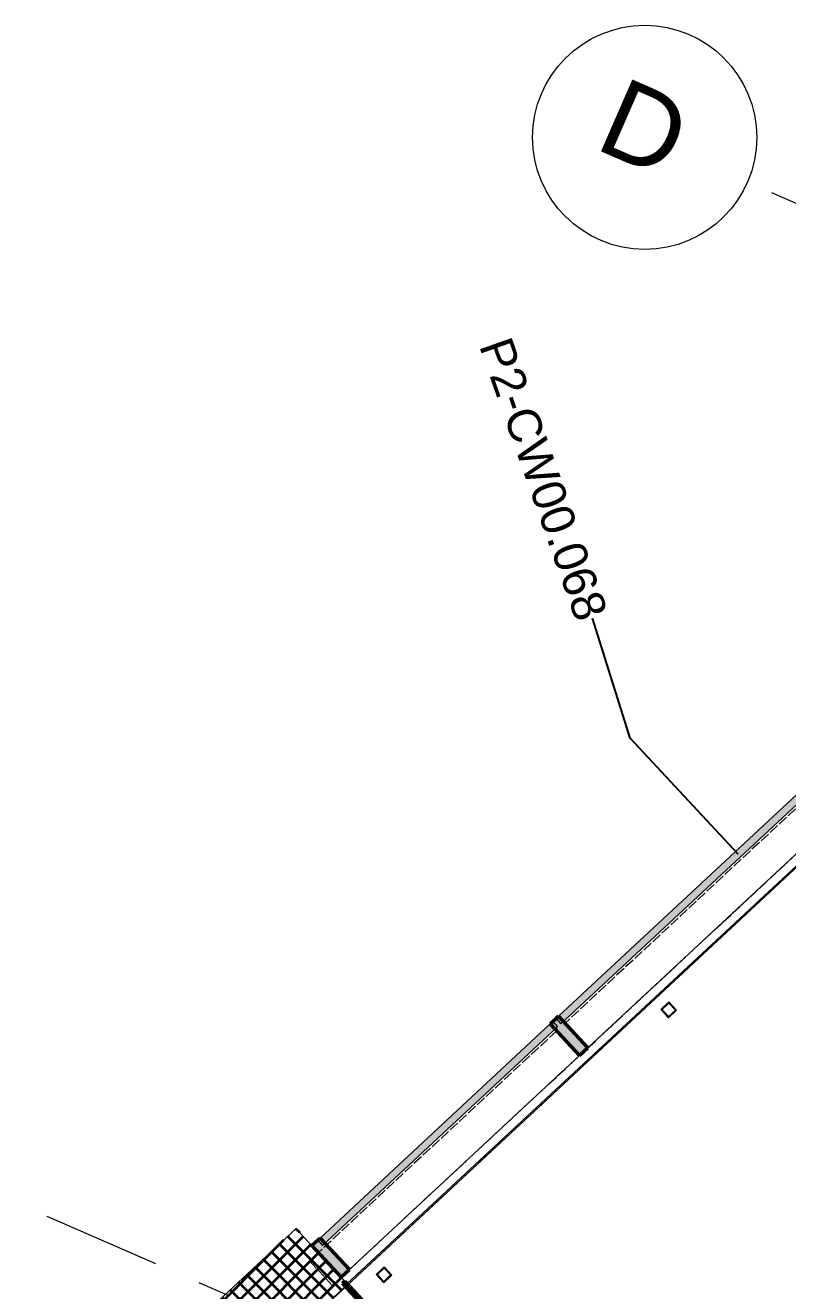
# Model space of a CAD drawing. Header units: millimetres. Extents: x -50172 to 258853, y -59787 to 25069.
# Drawn here: x 164136 to 167537, y -4132 to 1514 of the extents above; entities that cross this region are included whole.
import ezdxf
from ezdxf.enums import TextEntityAlignment as Align

# ---------------------------------------------------------------- set-up
doc = ezdxf.new("R2010")
doc.units = ezdxf.units.MM
doc.header["$MEASUREMENT"] = 0
doc.linetypes.add('Double Dashed', pattern=[1093.611073, 529.166651, -211.666656, 141.111112, -211.666656])
doc.linetypes.add('Hidden Line', pattern=[55, 45, -10])
for name, color, linetype in [('A-15-MG_Structural_Grid', 7, 'Continuous'), ('A-25-M_Wall_Int', 7, 'Continuous'), ('COLUMN.IFC Import', 7, 'Continuous'), ('New_A-15-MG_Structural_Grid_Phase_2', 7, 'Continuous'), ('New_A-20-M_Floor_Slab', 7, 'Continuous'), ('New_A-25-M_Curtain_Wall', 7, 'Continuous'), ('New_A-25-M_Wall_Ext', 7, 'Continuous'), ('New_A-35-M_FFE-Zone', 7, 'Continuous')]:
    doc.layers.add(name, color=color, linetype=linetype)
for name, color, linetype, lineweight, true_color in [('A-15-MG_Structural_Grid_Pen_No__163', 7, 'Continuous', 0, 0x750077), ('A-25-M_Curtain_Wall_Pen_No__46', 7, 'Continuous', 35, 0x444444), ('A-25-M_Wall_Int_Pen_No__107', 7, 'Continuous', 15, 0xa6a6a6), ('A-25-M_Wall_Int_Pen_No__27', 7, 'Continuous', 50, 0x2a2a2a), ('New_A-15-MG_Structural_Grid_Phase_2_Pen_No__222', 7, 'Continuous', 13, 0x65af33), ('New_A-25-M_Curtain_Wall_Pen_No__27', 7, 'Continuous', 50, 0x2a2a2a), ('New_A-35-M_FFE-Zone_Pen_No__74', 7, 'Continuous', 20, 0x606060)]:
    doc.layers.add(name, color=color, linetype=linetype, lineweight=lineweight, true_color=true_color)
for name, color, linetype, lineweight in [('A-25-M_Curtain_Wall_Pen_No__85', 8, 'Continuous', 20), ('COLUMN.IFC Import_Pen_No__2', 8, 'Continuous', 15), ('New_A-20-M_Floor_Slab_Pen_No__89', 8, 'Continuous', 20), ('New_A-25-M_Curtain_Wall_Pen_No__1', 7, 'Continuous', 13), ('New_A-25-M_Curtain_Wall_Pen_No__155', 5, 'Continuous', 35), ('New_A-25-M_Curtain_Wall_Pen_No__87', 8, 'Continuous', 20), ('New_A-25-M_Wall_Ext_Pen_No__1', 7, 'Continuous', 13), ('New_A-25-M_Wall_Ext_Pen_No__155', 5, 'Continuous', 35), ('New_ArchiCAD Zone Stamps_Pen_No__9', 7, 'Continuous', 13)]:
    doc.layers.add(name, color=color, linetype=linetype, lineweight=lineweight)
doc.styles.add('GENERATED_STYLE_1', font='')
doc.styles.add('GENERATED_STYLE_3', font='')
doc.styles.add('GENERATED_STYLE_4', font='')
doc.styles.get('GENERATED_STYLE_1').set_extended_font_data('Arial', bold=True)
doc.styles.get('GENERATED_STYLE_3').set_extended_font_data('Arial')
doc.styles.get('GENERATED_STYLE_4').set_extended_font_data('Swis721 BT')
doc.dimstyles.new('GENERATED_STYLE__1', dxfattribs={"dimtxt": 0.18, "dimasz": 273.6, "dimexe": 0.18, "dimexo": 0.0625, "dimgap": 0.09, "dimtad": 0, "dimtih": 1, "dimtoh": 1, "dimdec": 4, "dimzin": 0, "dimdsep": 46, "dimcen": 0.09, "dimadec": 0, "dimazin": 0, "dimtfac": 1, "dimtdec": 4, "dimtmove": 0, "dimatfit": 3, "dimldrblk": 'ARROWHEAD_5', "dimfxl": 1, "dimtolj": 1, "dimtzin": 0, "dimarcsym": 0})

# ---------------------------------------------------------------- blocks, each defined once
blk = doc.blocks.new('Fabrication Lab B_INB 1104_22_3', base_point=(165972.3, -8487.4))
at = {"layer": 'New_A-35-M_FFE-Zone_Pen_No__74', "linetype": 'Continuous'}
for p, q in [((169364.5, -571.1), (165572.1, -4100.2)), ((165572.1, -4100.2), (165756.9, -4298.7))]:
    blk.add_line(p, q, dxfattribs=at)
at = {"layer": 'New_ArchiCAD Zone Stamps_Pen_No__9'}
for tag, height, style, p in [('ROOM_NAME', 250, 'GENERATED_STYLE_1', (165104.6, -6912.5)), ('zoneNameLine2', 250, 'GENERATED_STYLE_1', (164916.1, -7344.7)), ('ROOM_NUMBER', 200, 'GENERATED_STYLE_3', (164727.7, -7765.4)), ('measuredAreaCode', 200, 'GENERATED_STYLE_3', (164570.7, -8125.5)), ('DUMMY_649', 200, 'GENERATED_STYLE_3', (164878.1, -8259.5)), ('DUMMY_650', 200, 'GENERATED_STYLE_3', (165367.4, -8472.9)), ('DUMMY_651', 133.3, 'GENERATED_STYLE_3', (165646.7, -8579.4))]:
    blk.add_attdef(tag, text='', height=height, rotation=336.4404, dxfattribs=dict(at, style=style)).set_placement(p, align=Align.TOP_LEFT)
blk = doc.blocks.new('Slab_4_3', base_point=(147232.5, -27554.7))
at = {"layer": 'New_A-20-M_Floor_Slab_Pen_No__89', "linetype": 'Continuous', "flags": 128}
blk.add_lwpolyline([(187966.5, -30364.3), (179548.2, -26693.5), (187500.1, -8457.3), (178544.8, -4552.4), (174604.1, -2834.1), (174736.9, -2529.5), (169651.4, -312), (165550.4, -4128.2), (165550.4, -4128.2), (157825.2, -11317.1)], dxfattribs=at)
blk = doc.blocks.new('Curtain Wall_18_3', base_point=(168558.7, 0))
at = {"layer": 'New_A-25-M_Curtain_Wall_Pen_No__155', "linetype": 'Continuous', "lineweight": 0, "true_color": 0x00003f}
for points in [[(169145.7, -502.9), (169123.9, -479.4), (166503.6, -2917.8), (166525.4, -2941.2)], [(166510.8, -2954.8), (166489, -2931.4), (165440.4, -3907.2), (165462.2, -3930.7)]]:
    blk.add_hatch(color=178, dxfattribs=at).paths.add_polyline_path(points)
at = {"layer": 'New_A-25-M_Curtain_Wall_Pen_No__155', "linetype": 'Continuous'}
for points in [[(169243.7, -630.2), (169280.3, -596.2), (169149.5, -455.6), (169112.9, -489.7)], [(166608.8, -3082.2), (166645.4, -3048.1), (166514.6, -2907.6), (166478, -2941.6)], [(165582.1, -4037.6), (165451.3, -3897), (165414.7, -3931.1), (165545.5, -4071.6)]]:
    blk.add_hatch(color=256, dxfattribs=at).paths.add_polyline_path(points)
at = {"layer": 'New_A-25-M_Curtain_Wall_Pen_No__1', "linetype": 'Continuous'}
for p, q in [((169112.9, -489.7), (166514.6, -2907.6)), ((169145.7, -502.9), (166525.4, -2941.2)), ((169123.9, -479.4), (169145.7, -502.9)), ((166489, -2931.4), (166510.8, -2954.8)), ((166503.6, -2917.8), (166525.4, -2941.2)), ((166478, -2941.6), (165451.3, -3897)), ((166510.8, -2954.8), (165462.2, -3930.7)), ((165440.4, -3907.2), (165462.2, -3930.7))]:
    blk.add_line(p, q, dxfattribs=at)
at = {"layer": 'New_A-25-M_Curtain_Wall_Pen_No__27', "linetype": 'Continuous'}
for p, q in [((169123.9, -479.4), (169112.9, -489.7)), ((169112.9, -489.7), (169243.7, -630.2)), ((169149.5, -455.6), (169123.9, -479.4)), ((169149.5, -455.6), (169280.3, -596.2)), ((169280.3, -596.2), (169243.7, -630.2)), ((166489, -2931.4), (166478, -2941.6)), ((166503.6, -2917.8), (166489, -2931.4)), ((166514.6, -2907.6), (166503.6, -2917.8)), ((166514.6, -2907.6), (166645.4, -3048.1)), ((166478, -2941.6), (166608.8, -3082.2)), ((166645.4, -3048.1), (166608.8, -3082.2)), ((165440.4, -3907.2), (165414.7, -3931.1)), ((165414.7, -3931.1), (165545.5, -4071.6)), ((165451.3, -3897), (165440.4, -3907.2)), ((165451.3, -3897), (165582.1, -4037.6)), ((165582.1, -4037.6), (165545.5, -4071.6))]:
    blk.add_line(p, q, dxfattribs=at)
at = {"layer": 'New_A-25-M_Curtain_Wall_Pen_No__87', "linetype": 'Continuous', "flags": 128}
for points in [[(169243.7, -630.2), (166645.4, -3048.1)], [(166608.8, -3082.2), (165582.1, -4037.6)]]:
    blk.add_lwpolyline(points, dxfattribs=at)
blk = doc.blocks.new('Wall_148_3', base_point=(165343.9, -3855))
at = {"layer": 'New_A-25-M_Wall_Ext_Pen_No__155', "linetype": 'Continuous'}
h = blk.add_hatch(dxfattribs=at)
h.set_pattern_fill('Grid_5x5_Diagonal_0003', color=256, style=0, pattern_type=2)
h.set_pattern_definition([(45, (168558.73, 0), (-35.35534, 35.35534), []), (135, (168558.73, 0), (35.35534, 35.35534), [])])
h.paths.add_polyline_path([(163462.8, -5605.5), (163481.2, -5625.2), (163498.2, -5643.5), (163566.3, -5716.8), (163578.6, -5729.9), (163579.9, -5731.4), (163682.1, -5841.2), (163683.5, -5842.7), (163693.7, -5853.7), (165283.6, -4374.1), (165273.4, -4363.1), (165284.4, -4352.9), (165294.6, -4363.9), (165574.8, -4103.1), (165564.6, -4092.1), (165563.3, -4090.7), (165461.1, -3980.9), (165459.7, -3979.4), (165447.4, -3966.2), (165379.3, -3893), (165362.3, -3874.7), (165343.9, -3855)])
at = {"layer": 'New_A-25-M_Wall_Ext_Pen_No__1', "linetype": 'Continuous', "flags": 128}
for points in [[(165343.9, -3855), (163462.8, -5605.5)], [(165343.9, -3855), (165362.3, -3874.7)], [(165362.3, -3874.7), (165379.3, -3893)], [(165379.3, -3893), (165447.4, -3966.2)], [(165447.4, -3966.2), (165459.7, -3979.4)], [(165459.7, -3979.4), (165461.1, -3980.9)], [(165461.1, -3980.9), (165563.3, -4090.7)], [(165294.6, -4363.9), (165574.8, -4103.1)], [(165563.3, -4090.7), (165564.6, -4092.1)], [(165564.6, -4092.1), (165574.8, -4103.1)]]:
    blk.add_lwpolyline(points, dxfattribs=at)
blk = doc.blocks.new('Wall_185_3', base_point=(165735.7, -4298))
at = {"layer": 'A-25-M_Wall_Int_Pen_No__107', "linetype": 'Continuous'}
blk.add_hatch(color=256, dxfattribs=at).paths.add_polyline_path([(165756.9, -4298.7), (165561.9, -4089.2), (165550.9, -4099.4), (165735.7, -4298)])
at = {"layer": 'A-25-M_Wall_Int_Pen_No__27', "linetype": 'Continuous', "flags": 128}
for points in [[(165561.9, -4089.2), (165550.9, -4099.4)], [(165550.9, -4099.4), (165735.7, -4298)], [(165756.9, -4298.7), (165561.9, -4089.2)]]:
    blk.add_lwpolyline(points, dxfattribs=at)
blk = doc.blocks.new('Wall_200_3', base_point=(165505.7, -4108.7))
at = {"layer": 'New_A-25-M_Curtain_Wall_Pen_No__87', "linetype": 'Hidden Line', "flags": 128}
for points in [[(166506.9, -2972.3), (165403.5, -3998.9)], [(166609.1, -3082.2), (166506.9, -2972.3)], [(165505.7, -4108.7), (166609.1, -3082.2)], [(165403.5, -3998.9), (165505.7, -4108.7)]]:
    blk.add_lwpolyline(points, dxfattribs=at)
blk = doc.blocks.new('Wall_201_3', base_point=(166646.1, -3048.9))
at = {"layer": 'New_A-25-M_Curtain_Wall_Pen_No__87', "linetype": 'Hidden Line', "flags": 128}
for points in [[(169142, -520.9), (166543.9, -2939.1)], [(169244.2, -630.7), (169142, -520.9)], [(166646.1, -3048.9), (169244.2, -630.7)], [(166543.9, -2939.1), (166646.1, -3048.9)]]:
    blk.add_lwpolyline(points, dxfattribs=at)
blk = doc.blocks.new('Standard grid marker_3')
at = {"layer": 'A-15-MG_Structural_Grid_Pen_No__163', "linetype": 'Double Dashed'}
blk.add_line((1000, 0), (0, 0), dxfattribs=at)
at = {"layer": 'A-15-MG_Structural_Grid_Pen_No__163', "linetype": 'Continuous'}
blk.add_circle((-500, 0), 500, dxfattribs=at)
at = {"layer": 'A-15-MG_Structural_Grid_Pen_No__163', "style": 'GENERATED_STYLE_4'}
for tag, p in [('AC_MarkerText_1_0', (-500, 43.4)), ('AC_MarkerText_1_1', (75754.8, 43.4))]:
    blk.add_attdef(tag, text='', height=350, rotation=360, dxfattribs=at).set_placement(p, align=Align.MIDDLE_CENTER)
blk = doc.blocks.new('Standard grid marker[18]_3', base_point=(171946.4, 1823.7))
at = {"layer": 'New_A-15-MG_Structural_Grid_Phase_2_Pen_No__222', "linetype": 'Double Dashed'}
blk.add_line((170011.8, 23.4), (136076.9, -31555.5), dxfattribs=at)
at = {"layer": 'New_A-15-MG_Structural_Grid_Phase_2_Pen_No__222', "style": 'GENERATED_STYLE_4'}
blk.add_attdef('AC_MarkerText_1', text='', height=350, rotation=336.4404, dxfattribs=at).set_placement((171402.8, 3183), align=Align.MIDDLE_CENTER)
blk = doc.blocks.new('Discrete Accessory 218')
at = {"layer": 'COLUMN.IFC Import_Pen_No__2', "linetype": 'Continuous'}
for p, q in [((-25, 25), (25, 25)), ((-25, -25), (-25, 25)), ((-21, 21), (-21, -21)), ((21, 21), (-21, 21)), ((21, -21), (21, 21)), ((25, 25), (25, -25)), ((25, -25), (-25, -25)), ((-21, -21), (21, -21))]:
    blk.add_line(p, q, dxfattribs=at)
blk = doc.blocks.new('Discrete Accessory 219')
at = {"layer": 'COLUMN.IFC Import_Pen_No__2', "linetype": 'Continuous'}
for p, q in [((-25, 25), (25, 25)), ((-25, -25), (-25, 25)), ((-21, 21), (-21, -21)), ((21, 21), (-21, 21)), ((21, -21), (21, 21)), ((25, 25), (25, -25)), ((25, -25), (-25, -25)), ((-21, -21), (21, -21))]:
    blk.add_line(p, q, dxfattribs=at)
blk = doc.blocks.new('ARROWHEAD_5')
at = {"color": 0, "linetype": 'Continuous', "lineweight": 0}
blk.add_line((0, 0), (-1, 0), dxfattribs=at)
blk.add_solid([(-1, 0.2679), (0, 0), (-1, -0.2679), (-1, 0.2679)], dxfattribs=at)
blk = doc.blocks.new('Standard grid marker[27]_3', base_point=(187460, -13928.7))
at = {"layer": 'New_A-15-MG_Structural_Grid_Phase_2_Pen_No__222', "linetype": 'Double Dashed'}
blk.add_line((184767.1, -12754.5), (160054.6, -1978.6), dxfattribs=at)
at = {"layer": 'New_A-15-MG_Structural_Grid_Phase_2_Pen_No__222', "style": 'GENERATED_STYLE_4'}
for tag, p in [('AC_MarkerText_1_1', (156903.4, -561.1)), ('AC_MarkerText_1_0', (187918.4, -14085.2))]:
    blk.add_attdef(tag, text='', height=350, rotation=336.4404, dxfattribs=at).set_placement(p, align=Align.MIDDLE_CENTER)

msp = doc.modelspace()

# ---------------------------------------------------------------- block references
at = {"layer": 'A-15-MG_Structural_Grid', "color": 8, "linetype": 'Continuous', "lineweight": 15}
ref = msp.add_blockref('Standard grid marker_3', (167357.6, 813.7), dxfattribs=dict(at, zscale=1000, rotation=336.440411583993))
ref.add_attrib('AC_MarkerText_1', 'D', dxfattribs={"layer": 'A-15-MG_Structural_Grid_Pen_No__163', "color": 216, "true_color": 0x750077, "height": 350, "rotation": 336.4404, "style": 'GENERATED_STYLE_4'}).set_placement((166899.2, 1057), align=Align.MIDDLE_CENTER)
at = {"layer": 'A-25-M_Wall_Int', "color": 250, "lineweight": 50, "true_color": 0x2a2a2a}
msp.add_blockref('Wall_185_3', (165735.7, -4298), dxfattribs=at)
at = {"layer": 'COLUMN.IFC Import', "linetype": 'Continuous', "zscale": 1000, "rotation": 222.940410901894}
for name, p in [('Discrete Accessory 218', (167006.3, -2879)), ('Discrete Accessory 219', (165736.2, -4060.9))]:
    msp.add_blockref(name, p, dxfattribs=at)
at = {"layer": 'New_A-15-MG_Structural_Grid_Phase_2', "color": 8, "linetype": 'Continuous', "lineweight": 15}
for name, p in [('Standard grid marker[18]_3', (171946.4, 1823.7)), ('Standard grid marker[27]_3', (187460, -13928.7))]:
    msp.add_blockref(name, p, dxfattribs=at)
at = {"layer": 'New_A-20-M_Floor_Slab', "color": 8, "linetype": 'Continuous', "lineweight": 20}
msp.add_blockref('Slab_4_3', (147232.5, -27554.7), dxfattribs=at)
at = {"layer": 'New_A-25-M_Curtain_Wall', "linetype": 'Continuous', "lineweight": 0}
msp.add_blockref('Curtain Wall_18_3', (168558.7, 0), dxfattribs=at)
at = {"layer": 'New_A-25-M_Curtain_Wall', "color": 250, "lineweight": 50, "true_color": 0x2a2a2a}
for name, p in [('Wall_201_3', (166646.1, -3048.9)), ('Wall_200_3', (165505.7, -4108.7))]:
    msp.add_blockref(name, p, dxfattribs=at)
at = {"layer": 'New_A-25-M_Wall_Ext', "color": 250, "lineweight": 50, "true_color": 0x2a2a2a}
msp.add_blockref('Wall_148_3', (165343.9, -3855), dxfattribs=at)
at = {"layer": 'New_A-35-M_FFE-Zone', "linetype": 'Continuous'}
msp.add_blockref('Fabrication Lab B_INB 1104_22_3', (165972.3, -8487.4), dxfattribs=at)

# ---------------------------------------------------------------- texts
at = {"layer": 'A-25-M_Curtain_Wall_Pen_No__46', "linetype": 'Continuous', "insert": (166665.6, -1131.9), "char_height": 150, "attachment_point": 6, "rotation": 289.3864, "style": 'GENERATED_STYLE_4'}
msp.add_mtext('\\A1;{\\fSwis721 BT|b0|i0|c0|p34;P2-CW00.068}', dxfattribs=at)

# ---------------------------------------------------------------- leaders
at = {"layer": 'A-25-M_Curtain_Wall_Pen_No__85', "linetype": 'Continuous', "annotation_type": 0, "has_hookline": 1, "hookline_direction": 1, "text_width": 1535.7, "horizontal_direction": (0.331937, -0.943302, 0)}
msp.add_leader([(167315.7, -2183.9), (166834, -1666.3), (166665.7, -1132)], dimstyle='GENERATED_STYLE__1', dxfattribs=at)

doc.saveas('drawing.dxf')
